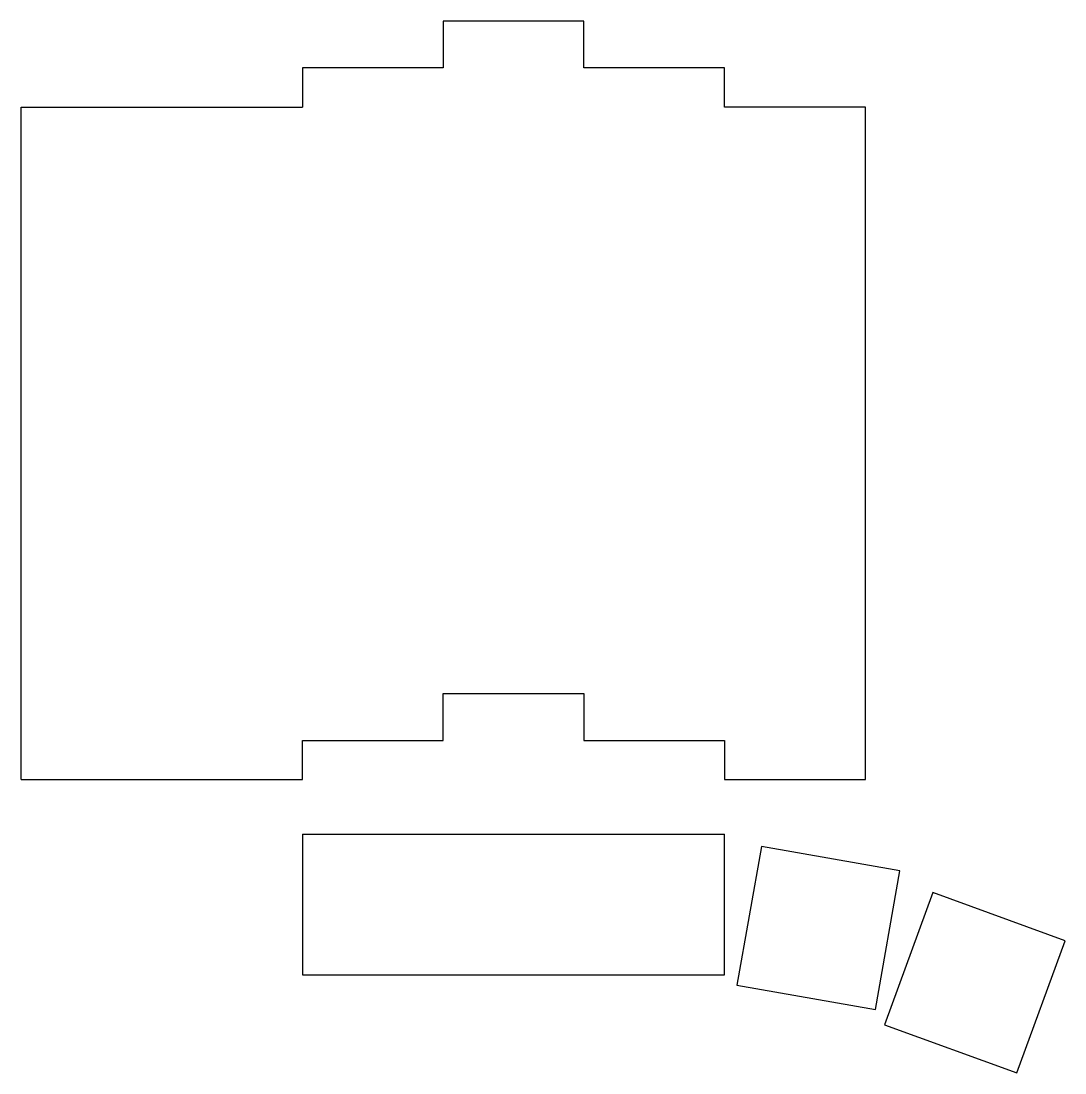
# Model space of a CAD drawing. Header units: millimetres. Extents: x 91 to 225, y -147 to -12.
import ezdxf

# ---------------------------------------------------------------- set-up
doc = ezdxf.new("R2010")
doc.units = ezdxf.units.MM

msp = doc.modelspace()

# ---------------------------------------------------------------- linework, layer by layer
for p, q in [((163, -12), (145, -12)), ((145, -12), (145, -18)), ((163, -18), (163, -12)), ((145, -18), (127, -18)), ((127, -18), (127, -23)), ((181, -18), (163, -18)), ((181, -23), (181, -18)), ((91, -109), (91, -23)), ((91, -23), (127, -23)), ((199, -23), (181, -23)), ((199, -109), (199, -23)), ((145, -104), (145, -98)), ((145, -98), (163, -98)), ((163, -98), (163, -104)), ((127, -109), (127, -104)), ((127, -104), (145, -104)), ((163, -104), (181, -104)), ((181, -104), (181, -109)), ((91, -109), (127, -109)), ((181, -109), (199, -109)), ((127, -116), (181, -116)), ((127, -116), (127, -134)), ((181, -134), (181, -116)), ((185.7, -117.57), (182.57, -135.3)), ((203.43, -120.7), (185.7, -117.57)), ((200.3, -138.43), (203.43, -120.7)), ((207.62, -123.46), (201.46, -140.38)), ((224.54, -129.62), (207.62, -123.46)), ((218.38, -146.54), (224.54, -129.62)), ((127, -134), (181, -134)), ((182.57, -135.3), (200.3, -138.43)), ((201.46, -140.38), (218.38, -146.54))]:
    msp.add_line(p, q)

doc.saveas('drawing.dxf')
